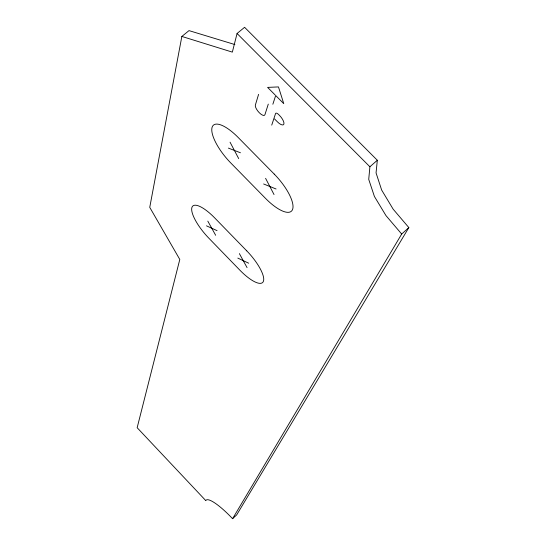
<?xml version="1.0" encoding="UTF-8"?>
<svg xmlns="http://www.w3.org/2000/svg" width="546" height="546" viewBox="0 0 546 546"><rect width="100%" height="100%" fill="white"/><g stroke="black" fill="none" stroke-linecap="round" stroke-linejoin="round"><path stroke-width="0.82" d="M181.852 36.445L232.343 52.123L237.066 33.497L244.594 27.3L377.32 160.258L369.895 166.776L368.727 179.361L374.413 196.471L385.961 215.588L401.685 234.036L232.576 518.7A33.715 6.968 47.5 0 0 205.801 500.621L137.155 427.709L179.798 259.452L149.747 207.364L181.852 36.445L189.005 30.617L234.889 44.56M377.32 160.258L376.058 172.905L381.661 190.056L393.154 209.173L408.845 227.593L236.671 514.905L232.576 518.7M258.592 94.349L255.371 105.044A6.955 2.573 50.4 0 0 259.268 112.708A6.955 2.573 50.4 0 0 264.926 114.687L268.284 104.115M272.857 104.245L275.682 95.516L283.77 103.658L278.467 86.916L267.608 87.394L275.116 94.943M271.731 125.116L275.566 113.541A3.822 1.433 50.2 0 1 278.719 114.64L279.545 115.472A7.835 2.935 50.2 0 1 283.879 124.099A7.835 2.935 50.2 0 1 277.402 121.826L274.529 118.932M401.685 234.036L408.845 227.593M228.385 148.102L240.458 152.771M263.622 183.975L276.078 188.998M206.484 225.832L217.055 230.644M237.81 258.094L248.689 263.199M237.066 33.497L369.895 166.776M207.808 221.13L215.663 235.285M239.373 253.61L247.058 267.615M230.05 142.192L238.704 158.606M265.588 178.33L274.031 194.56M274.256 174.113L238.165 137.469A32.774 11.309 50.1 0 0 212.066 127.416A32.774 11.309 50.1 0 0 230.753 162.933L265.547 198.403A32.856 11.425 49.4 0 0 292.601 209.357A32.856 11.425 49.4 0 0 274.256 174.113M246.737 250.839L214.735 217.956A29.17 8.995 49.4 0 0 191.878 207.569A29.17 8.995 49.4 0 0 208.845 238.186L239.824 270.12A29.245 9.07 48.9 0 0 263.438 281.231A29.245 9.07 48.9 0 0 246.737 250.839"/></g></svg>
